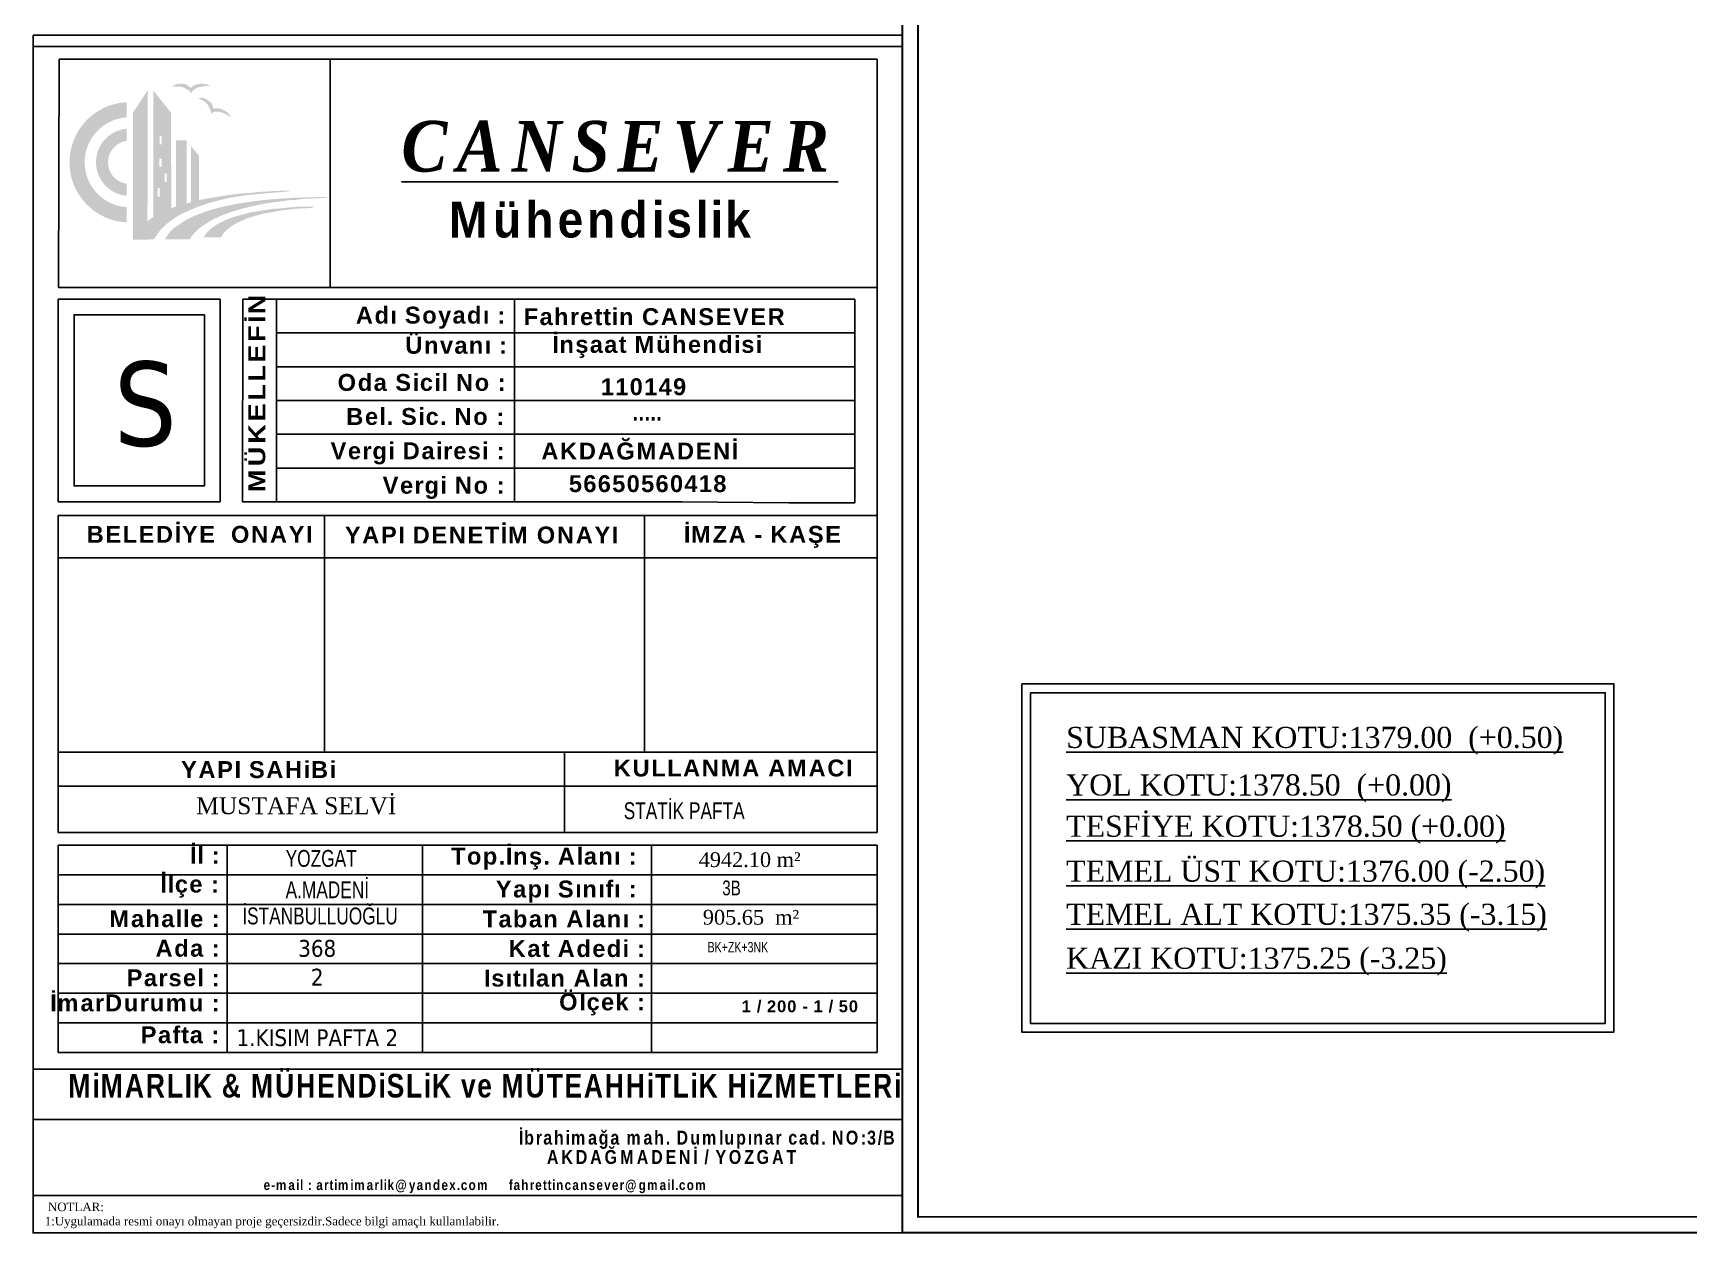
# Model space of a CAD drawing. Header units: millimetres. Extents: x 2232 to 85269, y -3593 to 5869.
# Drawn here: x 2232 to 4327, y -3593 to -2076 of the extents above; entities that cross this region are included whole.
import ezdxf

# ---------------------------------------------------------------- set-up
doc = ezdxf.new("R2010")
doc.units = ezdxf.units.MM
doc.layers.add('Yazi', color=7, linetype='Continuous')
doc.layers.add('çerceve', color=4, linetype='Continuous', lineweight=30)
doc.layers.add('ÇERÇEVE BAŞLIK', color=233, linetype='Continuous', lineweight=20)
doc.styles.get("Standard").update_dxf_attribs({"font": 'arial.ttf'})
doc.styles.add('Times roman', font='times.ttf')

msp = doc.modelspace()

# ---------------------------------------------------------------- hatches: boundary and pattern name
h = msp.add_hatch(color=1)
h.dxf.hatch_style = 1
h.set_gradient(color1=(255, 0, 0), one_color=1, tint=1)
h.paths.add_polyline_path([(2377.6, -2147.8), (2358.7, -2176.5), (2358.7, -2337), (2360.3, -2334.2), (2361.8, -2331.7), (2363.7, -2328.5), (2365.6, -2325.5), (2367.2, -2323.5), (2369.5, -2320.9), (2371.7, -2318.8), (2374.6, -2315.9), (2377.1, -2313.8)])
h.paths.add_polyline_path([(2350.7, -2182.2), (2350.7, -2163, 0.949981), (2350.7, -2315.1), (2350.7, -2295.8, -0.933635)])
h.paths.add_polyline_path([(2350.7, -2196.6, 0.912164), (2350.7, -2281.4), (2350.7, -2266.2, -0.86643), (2350.7, -2211.9)], flags=17)
h.paths.add_polyline_path([(2407, -2176.4), (2384.5, -2148.1), (2384.5, -2308.3), (2390.3, -2305), (2400, -2300.4), (2407.2, -2297.4)])
h.paths.add_polyline_path([(2395.2, -2205.7), (2395.2, -2216.5), (2392.4, -2216.5), (2392.4, -2205.7)], flags=16)
h.paths.add_polyline_path([(2395.1, -2234.5), (2395.1, -2244.7), (2392.2, -2244.7), (2392.2, -2234.5)], flags=16)
h.paths.add_polyline_path([(2398.9, -2253), (2401.5, -2253), (2401.5, -2264), (2398.9, -2264)], flags=16)
h.paths.add_polyline_path([(2392.5, -2271.4), (2392.5, -2282.3), (2389.9, -2282.3), (2389.9, -2271.4)], flags=16)
h.paths.add_polyline_path([(2426.6, -2211.1), (2413.2, -2211.1), (2413.3, -2294.9), (2419.9, -2292.6), (2425.5, -2291.4), (2426.9, -2291)])
h.paths.add_polyline_path([(2442.5, -2230.9), (2432, -2218.2), (2432, -2289.7), (2437.3, -2288.3), (2442.5, -2286.9)])
h = msp.add_hatch(color=1)
h.dxf.hatch_style = 1
h.set_gradient(color1=(255, 0, 0), one_color=1, tint=1)
h.paths.add_polyline_path([(2445.1, -2143.4), (2449.7, -2142.7), (2451.6, -2142.7), (2457.1, -2142.7), (2453.5, -2141), (2451.5, -2140.4), (2450, -2139.9), (2445.9, -2139.7), (2441.2, -2140), (2438.3, -2140.9), (2435.2, -2142.2), (2433.4, -2143.7), (2432, -2145.2), (2430.5, -2143.8), (2429.2, -2142.8), (2426.8, -2140.9), (2424.5, -2139.9), (2423.1, -2139.7), (2417.5, -2139.7), (2414.5, -2139.9), (2412, -2140.8), (2408.5, -2143.6), (2412.9, -2143.3), (2419.1, -2143.3), (2422.4, -2144.3), (2425.3, -2145.7), (2428.4, -2147.5), (2429.7, -2148.3), (2431, -2149.9), (2432.6, -2151.9), (2433.8, -2149.4), (2435.3, -2147.5), (2436.7, -2146.6), (2438.8, -2145.3), (2440.9, -2144.2)])
h.paths.add_polyline_path([(2455.9, -2162.1), (2451.1, -2159.2), (2448.4, -2157.8), (2445.9, -2157.3), (2441.5, -2157.9), (2445.4, -2159.9), (2450.7, -2163.1), (2453, -2165.7), (2454.7, -2168.4), (2456.3, -2171.6), (2457, -2172.9), (2457.3, -2175), (2457.7, -2177.5), (2460, -2176), (2462.3, -2175.1), (2464, -2175.1), (2466.5, -2175.1), (2468.8, -2175.2), (2472.7, -2176.7), (2477, -2178.5), (2478.7, -2179.5), (2483.3, -2182.4), (2481.2, -2179.1), (2479.8, -2177.5), (2478.8, -2176.3), (2475.4, -2174), (2471.2, -2171.8), (2468.3, -2171), (2464.9, -2170.6), (2462.6, -2170.9), (2460.7, -2171.4), (2460.1, -2169.5), (2459.6, -2167.9), (2458.5, -2165.1), (2457, -2163)])
h.paths.add_polyline_path([(2430.2, -2299.8), (2440.7, -2295.4), (2453.6, -2291.1), (2467.6, -2287), (2482.9, -2283.6), (2499.7, -2281), (2514.1, -2279.4), (2523.8, -2278.6), (2540.5, -2277.2), (2551.5, -2276.3), (2560.1, -2275), (2553.3, -2275), (2539.3, -2275.2), (2527.4, -2276), (2519, -2276.5), (2506.2, -2277.8), (2495.9, -2278.5), (2486.9, -2279.6), (2475.9, -2281), (2463.9, -2283), (2451.7, -2285.1), (2444.4, -2286.4), (2437.3, -2288.3), (2431.5, -2289.8), (2425.5, -2291.4), (2419.9, -2292.6), (2413.2, -2294.9), (2406.5, -2297.7), (2400, -2300.4), (2390.3, -2305), (2383.9, -2308.6), (2381.1, -2310.6), (2377.5, -2313.5), (2374.6, -2315.9), (2371.7, -2318.8), (2369.5, -2320.9), (2367.2, -2323.5), (2365.6, -2325.5), (2363.7, -2328.5), (2361.8, -2331.7), (2360.3, -2334.2), (2358.7, -2337), (2385.4, -2336.6), (2386.3, -2334.7), (2390.9, -2328.1), (2395, -2323), (2401.9, -2316.6), (2409.7, -2310.8), (2420.4, -2304.2)])
h.paths.add_polyline_path([(2462.2, -2310.3), (2472.3, -2305.8), (2483.8, -2301.6), (2498.8, -2297.2), (2515, -2293.4), (2530.4, -2290.4), (2546.7, -2288.4), (2558.8, -2286.6), (2564.4, -2286.6), (2569.5, -2285.9), (2575.9, -2285.1), (2582.6, -2285.1), (2590.8, -2284.6), (2602.7, -2283.9), (2604.8, -2282.9), (2577, -2283.4), (2563.2, -2283.9), (2554, -2284.4), (2540, -2285.4), (2529.1, -2286.3), (2520, -2287.3), (2512.4, -2288.2), (2501.9, -2289.7), (2493.3, -2291.1), (2485.7, -2292.5), (2480.8, -2293.5), (2476.5, -2294.4), (2472.3, -2295.4), (2466.5, -2296.8), (2462.5, -2297.8), (2459.2, -2298.7), (2456.3, -2299.7), (2453, -2300.6), (2450.2, -2301.6), (2446.4, -2303.1), (2442.6, -2304.4), (2438.8, -2305.9), (2435.3, -2307.2), (2432.4, -2308.7), (2429.6, -2310.1), (2426.7, -2311.6), (2424.3, -2313.1), (2422, -2314.5), (2419.6, -2316), (2416.4, -2318.4), (2414.4, -2319.7), (2412.1, -2321.2), (2410, -2322.6), (2408.3, -2324.6), (2406.3, -2326.4), (2405.1, -2328), (2403.4, -2329.8), (2401.7, -2332.3), (2399.4, -2336.3), (2431.2, -2336.3), (2432.3, -2333.6), (2434.1, -2331.4), (2437, -2327.9), (2441.7, -2323.4), (2445.7, -2320.3), (2452.3, -2316.1), (2455.2, -2314)])
h.paths.add_polyline_path([(2479.6, -2322.9), (2484.1, -2319.5), (2489.5, -2316.2), (2494.5, -2313.9), (2502.2, -2310.3), (2512.3, -2307), (2524.6, -2303.7), (2534.3, -2302.1), (2545.9, -2300.1), (2562, -2298), (2574.8, -2297.3), (2585.5, -2296.7), (2587.6, -2294.9), (2580.5, -2295), (2566.3, -2295.3), (2557.7, -2296.1), (2551.8, -2296.7), (2541.3, -2297.7), (2536.8, -2297.9), (2528.9, -2298.9), (2519.7, -2300.5), (2511.6, -2301.7), (2504.2, -2303.3), (2496.8, -2305.2), (2490.1, -2307.1), (2487.3, -2308.1), (2483.9, -2309), (2481.5, -2310), (2479.1, -2310.9), (2476.2, -2311.9), (2474.4, -2312.9), (2471.5, -2314.3), (2469.5, -2315.2), (2467.7, -2316.2), (2465.7, -2317.1), (2464.3, -2318.1), (2462.9, -2319.1), (2461, -2320.5), (2459.5, -2321.4), (2458, -2322.4), (2457, -2323.4), (2456.1, -2324.3), (2454.3, -2326.2), (2453.2, -2327.2), (2451.9, -2328.6), (2450.9, -2330.1), (2449.9, -2331.1), (2448.9, -2332.5), (2448.8, -2333.9), (2470.5, -2333.9), (2470.5, -2333), (2471.2, -2332.1), (2473.2, -2329)], flags=17)

# ---------------------------------------------------------------- linework, layer by layer
for p, q in [((3332.4, -3593.4), (3332.4, 906.6)), ((3272.2, -2669.9), (3272.2, -2412)), ((3053.5, -2668.7), (3188.8, -2669.9)), ((3188.8, -2669.9), (3272.2, -2669.9)), ((3332.4, -3593.4), (85269.2, -3593.4))]:
    msp.add_line(p, q)
at = {"color": 0}
for p, q in [((2232.4, -2092.5), (3332.4, -2092.5)), ((2264.6, -2397.3), (2265.3, -2108.5)), ((2265.3, -2108.5), (2608.2, -2108.5)), ((2608.2, -2108.5), (3300.3, -2108.5)), ((2608.2, -2397.3), (2608.2, -2108.5)), ((3300.3, -2397.3), (3300.3, -2108.5)), ((2264.5, -2397.3), (2608.2, -2397.3)), ((2608.2, -2397.3), (3300.3, -2397.3)), ((3300.3, -2397.3), (3300.2, -2686)), ((2497.7, -2412), (2497.4, -2668.7)), ((2497.7, -2412), (3053.5, -2412)), ((2540.2, -2412), (2540.2, -2668.7)), ((2540.2, -2412), (3272.2, -2412)), ((2841.6, -2668.7), (2841.4, -2412)), ((2540.2, -2454.8), (3272.2, -2454.8)), ((2540.2, -2497.6), (3272.2, -2497.6)), ((2540.2, -2540.3), (3272.2, -2540.3)), ((2540.2, -2583.1), (3272.2, -2583.1)), ((2540.2, -2625.9), (3272.2, -2625.9)), ((2497.4, -2668.7), (3053.5, -2668.7)), ((2264.3, -2686), (3300.2, -2686)), ((2264.3, -2686), (2264.3, -3087)), ((2601, -2686), (2601, -2985.4)), ((3006.2, -2686), (3006.2, -2985.4)), ((3300.2, -2686), (3300.2, -3087)), ((2264.3, -2739.4), (3300.3, -2739.4)), ((2264.3, -2985.4), (3300.2, -2985.4)), ((2264.3, -3028.2), (3300.2, -3028.2)), ((2264.3, -3087), (3300.2, -3087)), ((2264.2, -3134.4), (2264.3, -3103)), ((2264.3, -3103), (3300.2, -3103)), ((2478, -3103), (2478, -3365)), ((2725.1, -3103.7), (2725.1, -3365)), ((3014.8, -3103.7), (3014.8, -3365)), ((3300.2, -3103), (3300.2, -3365)), ((2264.2, -3134.4), (2264.2, -3365)), ((2264.3, -3140.4), (3300.2, -3140.4)), ((2264.3, -3177.9), (3300.2, -3177.9)), ((2264.3, -3215.3), (3300.2, -3215.3)), ((2264.3, -3252.7), (3300.2, -3252.7)), ((2264.3, -3290.1), (3300.2, -3290.1)), ((2264.2, -3327.6), (3300.2, -3327.6)), ((2264.2, -3365), (3300.2, -3365)), ((2232.4, -3386.4), (3332.4, -3386.4)), ((2232.4, -3450), (3332.4, -3450)), ((2232.4, -3450), (2232.4, -3546.2)), ((2232.4, -3546.2), (3332.4, -3546.2))]:
    msp.add_line(p, q, dxfattribs=at)
msp.add_lwpolyline([(2232.4, -2078.3), (3332.4, -2078.3), (3332.4, -3546.2), (2232.4, -3546.2)], close=True, dxfattribs=at)
for points in [[(2469.1, -2412), (2264.3, -2412), (2264.3, -2668.4), (2469.1, -2668.4)], [(2449.1, -2432), (2284.3, -2432), (2284.3, -2648.4), (2449.1, -2648.4)], [(3483.4, -2899), (4232.6, -2899), (4232.6, -3339.4), (3483.4, -3339.4)], [(3494.4, -2910), (4221.6, -2910), (4221.6, -3328.4), (3494.4, -3328.4)], [(2232.4, -3546.2), (3332.4, -3546.2), (3332.4, -3593.4), (2232.4, -3593.4)]]:
    msp.add_lwpolyline(points, close=True)
msp.add_lwpolyline([(2904.8, -2985.4), (2904.8, -3087)], dxfattribs=at)
at = {"layer": 'çerceve'}
for points in [[(7226.5, -3593.4), (3332.4, -3593.4), (3332.4, 906.6), (7226.5, 906.6)], [(7206.5, -3573), (3352.4, -3573.4), (3352.4, 889.1), (7206.5, 889.1)]]:
    msp.add_lwpolyline(points, close=True, dxfattribs=at)
at = {"layer": 'ÇERÇEVE BAŞLIK'}
msp.add_line((3342.4, -2830.4), (3342.4, -2830.4), dxfattribs=at)

# ---------------------------------------------------------------- texts
at = {"color": 0}
for s, insert, char_height, width, attachment_point in [('{\\fTimes New Roman|b1|i1|c162|p18;\\W0.9;\\T1.2;\\LCANSEVER\\fArial Black|b1|i0|c162|p34;\\l }', (2698.4, -2186.6), 64.16, 888.506, 1), ('{\\fArial Black|b1|i0|c162|p34;\\W0.8;\\T1.15;\\C1;Mühendislik}', (2758.6, -2288.7), 45.5, 1702.97, 1), ('\\pt100;{\\fArial|b1|i0|c162|p34;\\T1.1;\\C0;Adı Soyadı :}', (2640.8, -2421.7), 21.387, 1480.844, 1), ('\\pxt4.6758;{\\fArial|b1|i0|c162|p34;\\T1.1;Fahrettin CANSEVER}', (2853.2, -2423.6), 21.387, 1480.844, 1), ('\\pt100;{\\fArial|b1|i0|c162|p34;\\T1.1;\\C0;Ünvanı :}', (2703.4, -2459.8), 21.387, 1480.844, 1), ('\\pxt4.6758;{\\fArial|b1|i0|c162|p34;\\T1.1;İnşaat Mühendisi}', (2889.3, -2458.7), 21.387, 1480.844, 1), ('\\pxt5;{\\fArial|b1|i0|c162|p34;\\T1.1;\\C0;Oda Sicil No :}', (2617.7, -2506.8), 21.387, 1480.844, 1), ('\\pxt4.6758;{\\fArial|b1|i0|c162|p34;\\T1.1;110149}', (2950.7, -2512.3), 21.387, 1480.844, 1), ('\\pxt5;{\\fArial|b1|i0|c162|p34;\\T1.1;\\C0;Bel. Sic. No :}', (2628.6, -2549.9), 21.387, 1480.844, 1), ('\\pxt5;{\\fArial Narrow|b1|i0|c162|p34;\\T1.1;\\C1;.....}', (3028.6, -2544.6), 21.387, 1480.844, 3), ('{\\fArial|b1|i0|c162|p34;\\T1.1;\\C0;Vergi Dairesi :}', (2608.8, -2593.3), 21.387, 1480.844, 1), ('\\pxt4.6758;{\\fArial|b1|i0|c162|p34;\\T1.1;AKDAĞMADENİ}', (2875.5, -2593.6), 21.387, 1480.844, 1), ('\\pxt5;{\\fArial|b1|i0|c162|p34;\\T1.1;\\C0;Vergi No :}', (2674.7, -2636.9), 21.387, 1480.844, 1), ('\\pxt4.6758;{\\fArial|b1|i0|c162|p34;\\T1.1;56650560418}', (2910.3, -2634.9), 21.387, 1480.844, 1), ('\\pxt4.67582;{\\fArial|b1|i0|c162|p34;\\T1.1;BELEDİYE  ONAYI}', (2300.2, -2699), 21.387, 1480.844, 1), ('\\pt100;{\\fArial|b1|i0|c162|p34;\\T1.1;\\C0;YAPI DENETİM ONAYI}', (2626.9, -2699.8), 21.387, 1480.844, 1), ('\\pt100;{\\fArial|b1|i0|c162|p34;\\T1.1;\\C0;İMZA - KAŞE}', (3055.8, -2699), 21.387, 1480.844, 1), ('\\pxt5;{\\fArial|b1|i0|c162|p34;\\T1.1;\\C0;YAPI SAHiBi}', (2419.7, -2996.6), 21.387, 1480.844, 1), ('\\pxt5;{\\fArial|b1|i0|c162|p34;\\T1.1;\\C0;KULLANMA AMACI}', (2967.2, -2994.6), 21.387, 1480.844, 1), ('\\pt100;{\\f@Arial Unicode MS|b1|i0|c162|p34;\\T1.1;İl :}', (2469.5, -3104.9), 21.387, 1480.844, 3), ('\\pt100;{\\f@Arial Unicode MS|b1|i0|c162|p34;\\T1.1;Top.İnş. Alanı :}', (2996.8, -3106.1), 21.387, 1480.844, 3), ('\\pt100;{\\f@Arial Unicode MS|b1|i0|c162|p34;\\T1.1;İlçe :}', (2468.4, -3141.5), 21.387, 1480.844, 3), ('\\pt100;{\\f@Arial Unicode MS|b1|i0|c162|p34;\\T1.1;Yapı Sınıfı :}', (2996.8, -3147.7), 21.387, 1480.844, 3), ('\\pt106.9;{\\fArial Unicode MS|b1|i0|c162|p34;\\T1.1;Mahalle :}', (2469.5, -3185.2), 21.387, 1480.844, 3), ('\\pt100;{\\f@Arial Unicode MS|b1|i0|c162|p34;\\T1.1;Taban Alanı :}', (3007.5, -3185.5), 21.387, 1480.844, 3), ('\\pt106.9;{\\fArial Unicode MS|b1|i0|c162|p34;\\T1.1;Ada :}', (2469.5, -3222.6), 21.387, 1480.844, 3), ('\\pt106.9;{\\fArial Unicode MS|b1|i0|c162|p34;\\T1.1;Kat Adedi :}', (3007.5, -3223), 21.387, 1480.844, 3), ('\\pt106.9;{\\fArial Unicode MS|b1|i0|c162|p34;\\T1.1;Parsel :}', (2469.5, -3260), 21.387, 1480.844, 3), ('\\pt100;{\\f@Arial Unicode MS|b1|i0|c162|p34;\\T1.1;Isıtılan Alan :}', (3007.5, -3260.4), 21.387, 1480.844, 3), ('\\pt100;{\\f@Arial Unicode MS|b1|i0|c162|p34;\\T1.1;İmarDurumu :}', (2469.5, -3291.7), 21.387, 1480.844, 3), ('\\pt100;{\\fArial Unicode MS|b1|i0|c162|p34;\\T1.1;Ölçek :}', (3007.6, -3290.5), 21.387, 1480.844, 3), ('\\pt74.85;{\\fArial Unicode MS|b1|i0|c162|p34;\\T1.1;\\C1;1 / 200 - 1 / 50}', (3277.3, -3299.3), 14.971, 1480.844, 3), ('\\pt106.9;{\\fArial Unicode MS|b1|i0|c162|p34;\\T1.1;Pafta :}', (2469, -3332.1), 21.387, 1480.844, 3), ('{\\fArial|b1|i0|c162|p34;\\W0.8;\\T1.1;\\C1;MiMARLIK & MÜHENDiSLiK ve MÜTEAHHiTLiK HiZMETLERi}', (2277, -3392.2), 29.941, 1480.844, 1), ('\\pxt6.2344;{\\fArial Narrow|b1|i0|c162|p34;\\T1.2;İbrahimağa mah. Dumlupınar cad. NO:3/B}', (3325.4, -3464.1), 17.644, 1110.633, 3), ('\\pxt5;{\\fArial Narrow|b1|i0|c162|p34;\\T1.25;AKDAĞMADENİ / YOZGAT}', (3201.1, -3488.6), 17.644, 1110.633, 3), ('\\pxt5;{\\fArial Narrow|b1|i0|c162|p34;\\T1.2;e-mail : \\C1;artimimarlik@yandex.com     fahrettincansever@gmail.com}', (3085.9, -3526.4), 12.832, 1480.844, 3), ('{\\fTimes New Roman|b0|i0|c162|p18; NOTLAR:\\P1:Uygulamada resmi onayı olmayan proje geçersizdir.Sadece bilgi amaçlı kullanılabilir.\\P    }', (2247.1, -3555.1), 10.816, 567.245, 1)]:
    msp.add_mtext(s, dxfattribs=dict(at, insert=insert, char_height=char_height, width=width, attachment_point=attachment_point))
at = {"color": 0, "insert": (2504.8, -2656.3), "char_height": 21.387, "width": 1480.844, "attachment_point": 1, "rotation": 90}
msp.add_mtext('\\pt100;{\\fArial Black|b1|i0|c162|p34;\\T1.15;\\C1;MÜKELLEFİN}', dxfattribs=at)
at = {"color": 0, "ltscale": 7, "attachment_point": 1}
for s, insert, char_height, width in [('{\\fTahoma|b0|i0|c162|p34;S}', (2334.5, -2491.1), 106.599, 2664.973), ('{\\fTimes New Roman|b0|i0|c162|p18;\\C256;MUSTAFA SELVİ}', (2438.8, -3042.4), 21.32, 532.995), ('{\\fSwis721 LtCn BT|b0|i0|c162|p34;\\C1;STATİK PAFTA}', (2979.7, -3048.7), 21.32, 532.995), ('{\\fTimes New Roman|b0|i0|c162|p18;\\C256;4942.10 m²}', (3074.6, -3111.9), 18.655, 143.836), ('{\\fSwis721 LtCn BT|b0|i0|c162|p34;A.MADENİ}', (2551.9, -3148.7), 21.32, 532.995), ('{\\fSwis721 LtCn BT|b0|i0|c162|p34;3B}', (3104.4, -3147.7), 18.655, 74.207), ('{\\fSwis721 LtCn BT|b0|i0|c162|p34;İSTANBULLUOĞLU}', (2497.1, -3181.8), 21.32, 532.995), ('{\\fTimes New Roman|b0|i0|c162|p18;\\C256;905.65  m²}', (3079.8, -3184.8), 18.655, 160.467), ('{\\fTahoma|b0|i0|c162|p34;368}', (2567.9, -3222.8), 21.32, 532.995), ('{\\fSwis721 LtCn BT|b0|i0|c162|p34;BK+ZK+3NK}', (3085.8, -3225.4), 13.058, 51.945), ('{\\fTahoma|b0|i0|c162|p34;2}', (2583.9, -3259.2), 21.32, 532.995), ('{\\fTahoma|b0|i0|c162|p34;1.KISIM PAFTA 2}', (2489.9, -3335.8), 21.32, 532.995)]:
    msp.add_mtext(s, dxfattribs=dict(at, insert=insert, char_height=char_height, width=width))
at = {"color": 7, "ltscale": 7, "insert": (2552, -3109), "char_height": 21.32, "width": 532.995, "attachment_point": 1}
msp.add_mtext('{\\fSwis721 LtCn BT|b0|i0|c0|p34;YOZGAT}', dxfattribs=at)
at = {"layer": 'Yazi', "style": 'Times roman'}
for s, p in [('%%USUBASMAN KOTU:1379.00  (+0.50)', (3539.5, -2979.9)), ('%%UYOL KOTU:1378.50  (+0.00)', (3539.5, -3040.1)), ('%%UTESFİYE KOTU:1378.50 (+0.00)', (3539.5, -3092.3)), ('%%UTEMEL ÜST KOTU:1376.00 (-2.50)', (3539.5, -3149.1)), ('%%UTEMEL ALT KOTU:1375.35 (-3.15)', (3539.5, -3203.7)), ('%%UKAZI KOTU:1375.25 (-3.25)', (3539.5, -3259.3))]:
    msp.add_text(s, height=26.704, dxfattribs=at).set_placement(p)

doc.saveas('drawing.dxf')
